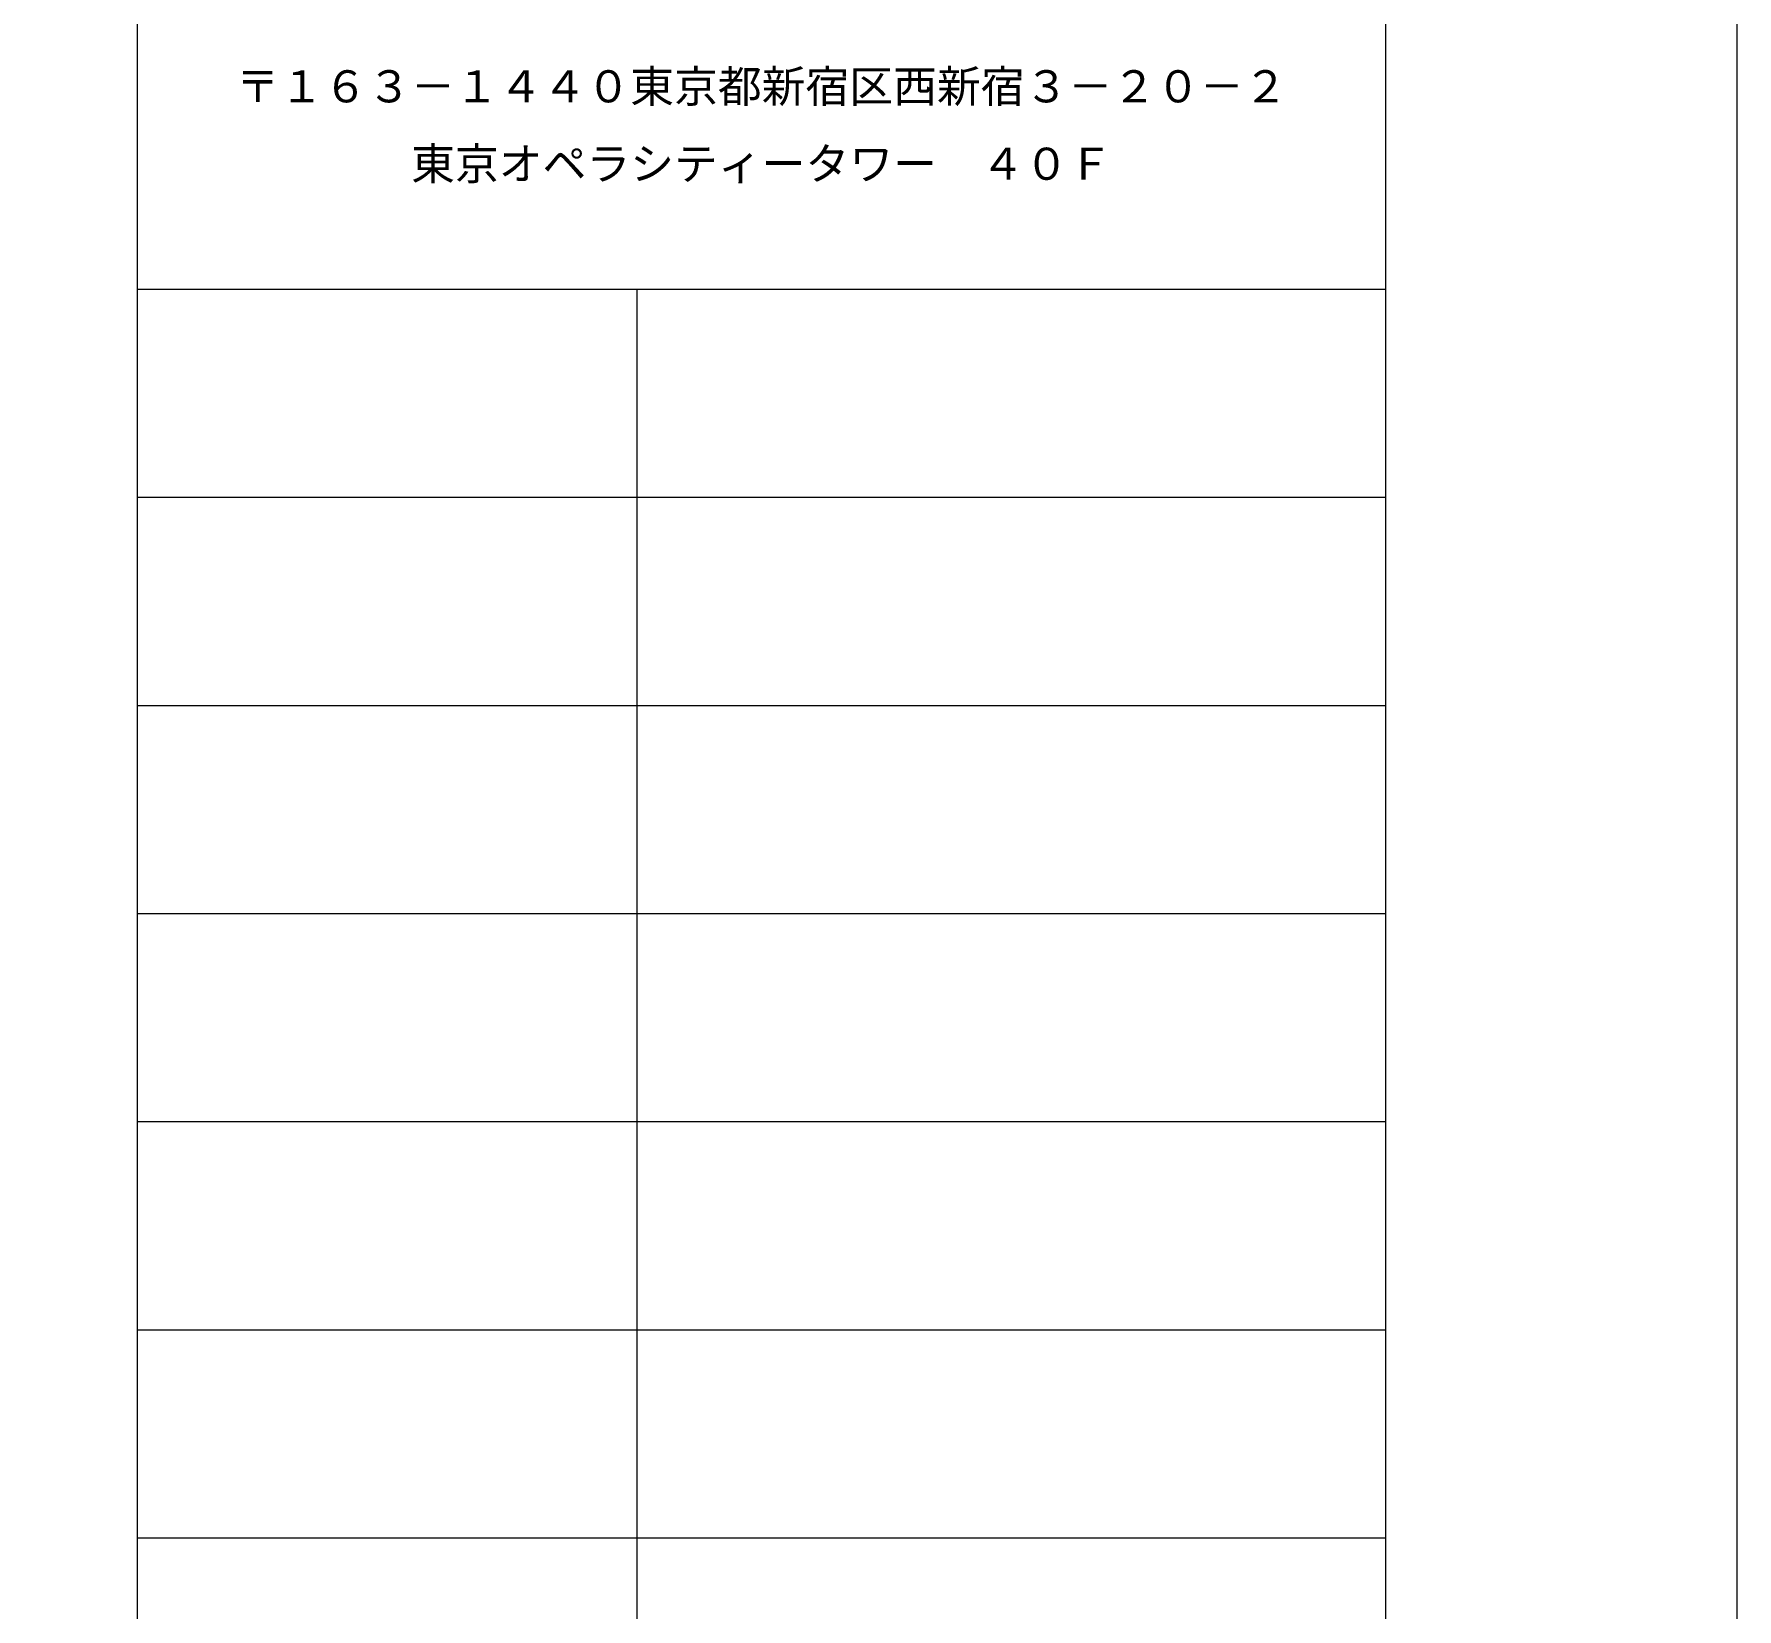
# Model space of a CAD drawing. Units: millimetres at full size, sheet at 1:100. Extents: x -138278 to 134990, y -16593 to 30671.
# Drawn here: x -84708 to -78878, y 14877 to 20268 of the extents above; entities that cross this region are included whole.
import ezdxf
from ezdxf.enums import TextEntityAlignment as Align

# ---------------------------------------------------------------- set-up
doc = ezdxf.new("R2010")
doc.units = ezdxf.units.MM
doc.header["$LTSCALE"] = 100
doc.layers.add('F-0_枠', color=134, linetype='Continuous', lineweight=18)
doc.layers.add('F-F_用紙枠', color=134, linetype='Continuous', lineweight=18)
doc.styles.add('ＭＳ ゴシック', font='')
doc.styles.get('ＭＳ ゴシック').set_extended_font_data('MS Gothic')

msp = doc.modelspace()

# ---------------------------------------------------------------- linework, layer by layer
at = {"layer": 'F-0_枠'}
for p, q in [((-84354.6, -15088.8), (-84354.6, 24380.8)), ((-80079.9, -15088.8), (-80079.9, 24380.8))]:
    msp.add_line(p, q, dxfattribs=at)
msp.add_lwpolyline([(-138277.8, 25646), (-78877.8, 25646), (-78877.8, -16354.1)], dxfattribs=at)
at = {"layer": 'F-F_用紙枠'}
for p, q in [((-80079.9, 19393.6), (-84354.6, 19393.6)), ((-82644.7, 19393.6), (-82644.7, 12981.6)), ((-80079.9, 18681.2), (-84354.6, 18681.2)), ((-80079.9, 17968.7), (-84354.6, 17968.7)), ((-80079.9, 17256.3), (-84354.6, 17256.3)), ((-80079.9, 16543.8), (-84354.6, 16543.8)), ((-80079.9, 15831.4), (-84354.6, 15831.4)), ((-80079.9, 15118.9), (-84354.6, 15118.9))]:
    msp.add_line(p, q, dxfattribs=at)

# ---------------------------------------------------------------- texts
at = {"layer": 'F-0_枠', "style": 'ＭＳ ゴシック'}
for s, p in [('〒１６３－１４４０東京都新宿区西新宿３－２０－２', (-84017.3, 20001)), ('東京オペラシティータワー\u3000４０Ｆ', (-83417.3, 19736))]:
    msp.add_text(s, height=110, dxfattribs=at).set_placement(p, align=Align.BOTTOM_LEFT)

doc.saveas('drawing.dxf')
